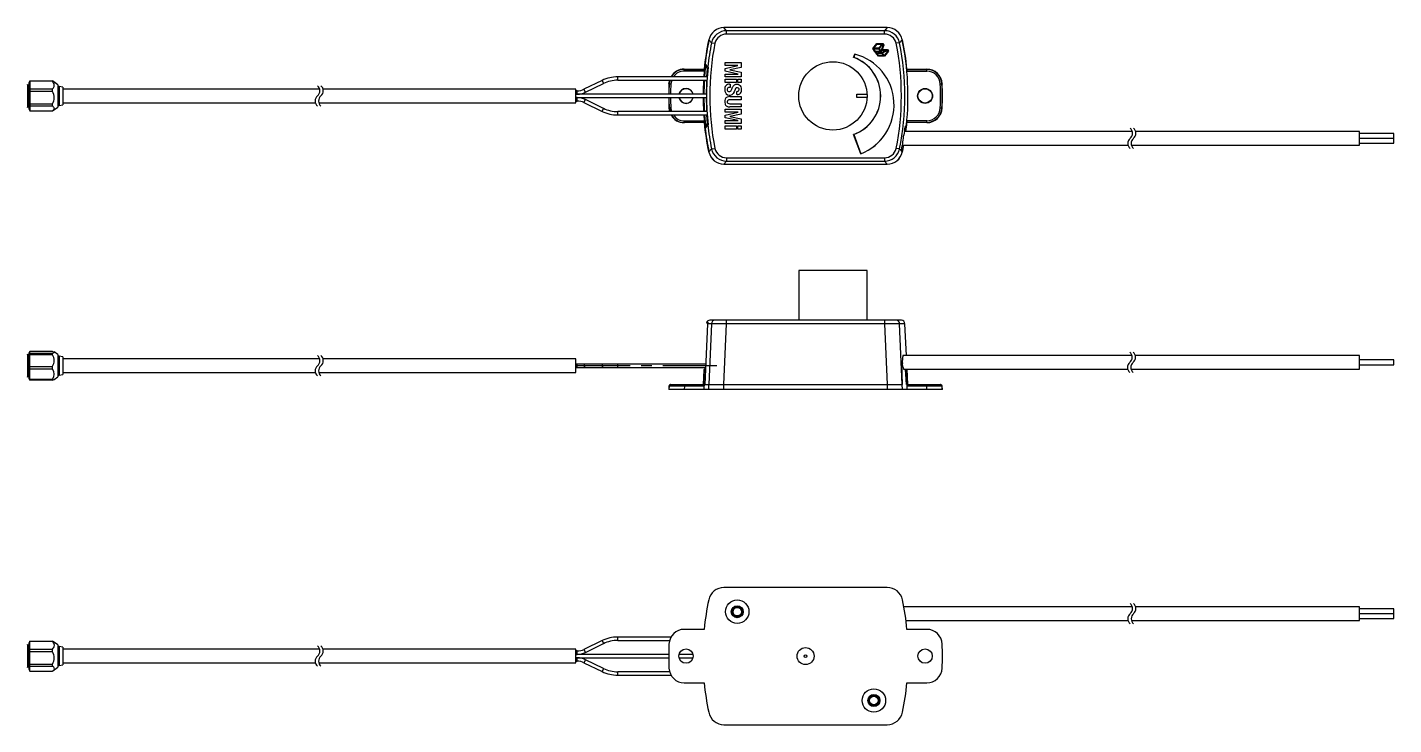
# Model space of a CAD drawing. Extents: x -3 to 1495, y -8 to 246.
# Drawn here: x 1094.9 to 1495, y 22.9 to 227.1 of the extents above; entities that cross this region are included whole.
import ezdxf

# ---------------------------------------------------------------- set-up
doc = ezdxf.new("R2010")
doc.units = 0
doc.header["$LTSCALE"] = 0.5
doc.linetypes.add('CENTER', pattern=[50.8, 31.75, -6.35, 6.35, -6.35])
for name, color, linetype in [('MSM_CENTER', 1, 'CENTER'), ('MSM_CONTINUOUS', 7, 'CONTINUOUS'), ('MSM_NARROW', 5, 'CONTINUOUS')]:
    doc.layers.add(name, color=color, linetype=linetype)

msp = doc.modelspace()

# ---------------------------------------------------------------- linework, layer by layer
at = {"layer": 'MSM_CENTER'}
msp.add_line((1296.87, 128), (1252.5, 128), dxfattribs=at)
at = {"layer": 'MSM_CONTINUOUS'}
for p, q in [((1299.69, 226.08), (1298.92, 226.99)), ((1298.93, 227.08), (1346.71, 227.08)), ((1298.93, 227), (1298.93, 227.08)), ((1346.71, 227), (1298.93, 227)), ((1346.71, 226.99), (1298.93, 226.99)), ((1345.95, 226.08), (1299.69, 226.08)), ((1299.69, 225.08), (1299.69, 226.08)), ((1345.95, 225.08), (1299.69, 225.08)), ((1346.71, 226.99), (1345.95, 226.08)), ((1345.95, 225.08), (1345.95, 226.08)), ((1346.71, 227.08), (1346.71, 227)), ((1294.44, 223.44), (1294.52, 223.42)), ((1294.53, 223.42), (1295.28, 222.54)), ((1295.28, 222.54), (1296.28, 222.43)), ((1342.47, 220.86), (1343.69, 222.33)), ((1343.24, 219.83), (1342.47, 220.86)), ((1342.77, 220.76), (1344.2, 220.76)), ((1343.32, 220.03), (1342.77, 220.76)), ((1342.79, 220.95), (1343.78, 222.14)), ((1344.21, 220.95), (1342.79, 220.95)), ((1343.69, 222.33), (1345.47, 222.33)), ((1343.78, 222.14), (1345.2, 222.14)), ((1344.2, 220.76), (1344.75, 220.03)), ((1345.2, 222.14), (1344.21, 220.95)), ((1344.37, 220.84), (1345.41, 222.08)), ((1344.37, 220.84), (1344.9, 220.13)), ((1345.56, 221.87), (1344.9, 220.13)), ((1345, 219.83), (1345.19, 220.35)), ((1346.37, 220.35), (1345.16, 219.72)), ((1345.19, 220.35), (1346.37, 220.35)), ((1345.78, 221.9), (1345.27, 220.54)), ((1345.27, 220.54), (1346.8, 220.54)), ((1345.31, 219.58), (1346.72, 220.32)), ((1345.41, 222.08), (1345.56, 221.87)), ((1345.47, 222.33), (1345.78, 221.9)), ((1346.89, 220.08), (1345.86, 218.84)), ((1347.14, 220.08), (1345.9, 218.6)), ((1346.72, 220.32), (1346.89, 220.08)), ((1346.8, 220.54), (1347.14, 220.08)), ((1350.36, 222.53), (1349.36, 222.43)), ((1351.11, 223.42), (1350.36, 222.53)), ((1351.19, 223.44), (1351.11, 223.42)), ((1293.53, 215.79), (1293.36, 216.32)), ((1294.19, 215.47), (1293.38, 216.39)), ((1299.25, 216.74), (1303.99, 216.74)), ((1299.25, 215.87), (1299.25, 216.74)), ((1303.99, 216.74), (1303.99, 215.32)), ((1336.9, 218.27), (1337.25, 219.23)), ((1336.92, 218.28), (1336.9, 218.27)), ((1337.26, 219.22), (1336.92, 218.28)), ((1337.26, 219.22), (1337.25, 219.23)), ((1343.24, 219.83), (1343.71, 219.84)), ((1344.75, 220.03), (1343.32, 220.03)), ((1343.71, 219.84), (1343.37, 219.65)), ((1344.15, 218.6), (1343.37, 219.65)), ((1344.24, 218.8), (1343.7, 219.52)), ((1343.7, 219.52), (1345.12, 219.52)), ((1344.14, 219.84), (1343.91, 219.72)), ((1345.16, 219.72), (1343.91, 219.72)), ((1344.14, 219.84), (1345, 219.83)), ((1345.9, 218.6), (1344.15, 218.6)), ((1345.66, 218.8), (1344.24, 218.8)), ((1345.12, 219.52), (1345.66, 218.8)), ((1345.86, 218.84), (1345.31, 219.58)), ((1294.01, 212.57), (1267.81, 212.57)), ((1267.81, 211.59), (1267.81, 212.57)), ((1287.31, 214.83), (1287.36, 214.77)), ((1287.31, 214.83), (1293.12, 214.83)), ((1287.36, 214.77), (1293.17, 214.77)), ((1287.36, 214.28), (1287.36, 214.77)), ((1293.15, 214.28), (1287.36, 214.28)), ((1293.15, 214.28), (1293.01, 212.57)), ((1293.17, 214.77), (1293.12, 214.83)), ((1293.36, 214.04), (1293.24, 212.57)), ((1293.53, 215.79), (1293.36, 214.04)), ((1294.13, 215.07), (1293.53, 215.79)), ((1293.91, 212.57), (1294.13, 215.07)), ((1294.26, 215.39), (1294.19, 215.47)), ((1303.03, 215.87), (1299.25, 215.87)), ((1299.25, 215.01), (1303.03, 215.87)), ((1299.25, 214.27), (1299.25, 215.01)), ((1303.09, 213.41), (1299.25, 214.27)), ((1299.25, 213.41), (1303.09, 213.41)), ((1299.25, 212.54), (1299.25, 213.41)), ((1303.99, 212.54), (1299.25, 212.54)), ((1303.99, 215.32), (1300.65, 214.65)), ((1300.65, 214.65), (1303.99, 213.95)), ((1303.99, 213.95), (1303.99, 212.54)), ((1352.46, 214.77), (1352.51, 214.83)), ((1352.46, 214.77), (1358.28, 214.77)), ((1352.49, 214.28), (1358.28, 214.28)), ((1352.51, 214.83), (1358.33, 214.83)), ((1358.33, 214.83), (1358.28, 214.77)), ((1358.28, 214.53), (1358.28, 214.77)), ((1358.28, 214.28), (1358.28, 214.53)), ((1095.13, 210.09), (1094.97, 210.36)), ((1094.97, 210.36), (1094.97, 203.64)), ((1095.25, 210.09), (1095.13, 210.09)), ((1095.13, 210.09), (1095.13, 203.91)), ((1095.4, 210.36), (1095.25, 210.09)), ((1095.25, 210.09), (1095.25, 203.91)), ((1095.25, 208.18), (1095.4, 208.28)), ((1095.68, 211.4), (1095.4, 210.7)), ((1095.4, 210.7), (1095.4, 203.3)), ((1095.68, 208.68), (1095.4, 208.41)), ((1095.68, 211.4), (1102.29, 211.4)), ((1095.68, 211.4), (1095.68, 202.6)), ((1102.29, 211.29), (1095.68, 211.29)), ((1095.68, 209.05), (1102.29, 209.05)), ((1102.29, 208.29), (1095.68, 208.29)), ((1103.9, 210.25), (1102.29, 211.4)), ((1102.29, 211.29), (1102.29, 211.4)), ((1102.29, 208.29), (1102.29, 209.05)), ((1103.9, 210.25), (1103.9, 203.75)), ((1104.3, 209.8), (1103.9, 209.8)), ((1105.3, 209.6), (1104.3, 209.8)), ((1104.3, 209.8), (1104.3, 204.2)), ((1105.3, 209.6), (1105.3, 204.4)), ((1180.55, 209), (1105.3, 209)), ((1255.5, 209), (1181.55, 209)), ((1255.5, 205), (1255.5, 209)), ((1255.96, 208.49), (1255.5, 208.49)), ((1255.96, 207.51), (1255.96, 208.49)), ((1263.23, 211.52), (1257.93, 208.94)), ((1258.36, 208.06), (1257.93, 208.94)), ((1258.36, 208.06), (1263.66, 210.64)), ((1263.23, 211.52), (1263.66, 210.64)), ((1267.81, 211.59), (1293.95, 211.59)), ((1282.82, 210.53), (1283.05, 211.59)), ((1282.87, 210.48), (1282.82, 210.53)), ((1283.13, 211.59), (1282.87, 210.48)), ((1283.37, 210.45), (1282.87, 210.48)), ((1283.64, 211.59), (1283.37, 210.45)), ((1299.25, 211.86), (1302.56, 211.86)), ((1299.25, 210.91), (1299.25, 211.86)), ((1302.56, 210.91), (1299.25, 210.91)), ((1300.54, 210.41), (1300.73, 210.41)), ((1300.73, 209.46), (1300.59, 209.46)), ((1300.73, 210.41), (1300.73, 209.46)), ((1301.87, 208.16), (1301.62, 207.73)), ((1302.19, 208.9), (1301.87, 208.16)), ((1302.56, 211.86), (1302.56, 210.91)), ((1302.68, 207.42), (1302.68, 208.33)), ((1302.98, 211.86), (1303.99, 211.86)), ((1302.98, 210.91), (1302.98, 211.86)), ((1303.99, 210.91), (1302.98, 210.91)), ((1303.99, 211.86), (1303.99, 210.91)), ((1362.77, 210.48), (1362.27, 210.45)), ((1362.82, 210.53), (1362.77, 210.48)), ((1095.68, 204.66), (1102.29, 204.66)), ((1102.29, 204), (1102.29, 204.66)), ((1103.9, 204.2), (1104.3, 204.2)), ((1104.3, 204.2), (1105.3, 204.4)), ((1105.3, 205), (1179.27, 205)), ((1180.27, 205), (1255.5, 205)), ((1255.5, 207.51), (1255.96, 207.51)), ((1293.82, 207.5), (1255.5, 207.5)), ((1255.5, 206.5), (1293.82, 206.5)), ((1255.96, 206.49), (1255.5, 206.49)), ((1255.5, 205.51), (1255.96, 205.51)), ((1255.96, 205.51), (1255.96, 206.49)), ((1257.93, 205.06), (1258.36, 205.94)), ((1257.93, 205.06), (1263.23, 202.48)), ((1263.66, 203.36), (1258.36, 205.94)), ((1300.68, 206.8), (1303.99, 206.8)), ((1303.99, 205.85), (1300.68, 205.85)), ((1300.68, 204.73), (1303.99, 204.73)), ((1302.81, 207.42), (1302.68, 207.42)), ((1303.99, 206.8), (1303.99, 205.85)), ((1303.99, 204.73), (1303.99, 203.77)), ((1337.82, 206.5), (1337.82, 207.5)), ((1337.82, 207.5), (1340.81, 207.5)), ((1340.81, 206.5), (1337.82, 206.5)), ((1094.97, 203.64), (1095.13, 203.91)), ((1095.13, 203.91), (1095.25, 203.91)), ((1095.25, 203.91), (1095.4, 203.64)), ((1095.4, 203.3), (1095.68, 202.6)), ((1102.29, 204), (1095.68, 204)), ((1095.68, 202.6), (1102.29, 202.6)), ((1102.29, 202.6), (1103.9, 203.75)), ((1263.23, 202.48), (1263.66, 203.36)), ((1293.95, 202.41), (1267.81, 202.41)), ((1267.81, 201.43), (1267.81, 202.41)), ((1267.81, 201.43), (1294.01, 201.43)), ((1282.87, 203.52), (1282.82, 203.47)), ((1283.37, 203.55), (1282.87, 203.52)), ((1282.87, 203.52), (1283.13, 202.41)), ((1283.64, 202.41), (1283.37, 203.55)), ((1293.01, 201.43), (1293.15, 199.72)), ((1293.24, 201.43), (1293.42, 199.3)), ((1294.13, 198.93), (1293.91, 201.43)), ((1299.25, 203.1), (1303.99, 203.1)), ((1299.25, 202.23), (1299.25, 203.1)), ((1301.15, 202.22), (1299.25, 202.23)), ((1299.25, 201.37), (1303.04, 202.22)), ((1299.25, 200.63), (1299.25, 201.37)), ((1303.04, 199.78), (1299.25, 200.63)), ((1303.99, 201.68), (1300.65, 200.99)), ((1300.65, 200.99), (1303.99, 200.31)), ((1303.99, 203.77), (1300.68, 203.77)), ((1303.04, 202.22), (1301.15, 202.22)), ((1303.99, 203.1), (1303.99, 201.68)), ((1303.99, 200.31), (1303.99, 198.9)), ((1362.27, 203.55), (1362.77, 203.52)), ((1362.77, 203.52), (1362.82, 203.47)), ((1287.31, 199.17), (1287.36, 199.23)), ((1293.12, 199.17), (1287.31, 199.17)), ((1287.36, 199.72), (1293.15, 199.72)), ((1287.36, 199.23), (1287.36, 199.72)), ((1293.17, 199.23), (1287.36, 199.23)), ((1293.17, 199.23), (1293.12, 199.17)), ((1294.25, 198.67), (1293.36, 197.68)), ((1293.36, 197.68), (1293.53, 198.21)), ((1294.26, 198.61), (1293.37, 197.6)), ((1293.42, 199.3), (1293.53, 198.21)), ((1293.53, 198.21), (1294.13, 198.93)), ((1299.25, 199.77), (1303.04, 199.78)), ((1299.25, 198.9), (1299.25, 199.77)), ((1303.99, 198.9), (1299.25, 198.9)), ((1299.25, 198.22), (1302.56, 198.22)), ((1299.25, 197.27), (1299.25, 198.22)), ((1302.56, 197.27), (1299.25, 197.27)), ((1302.56, 198.22), (1302.56, 197.27)), ((1302.98, 198.22), (1303.99, 198.22)), ((1302.98, 197.27), (1302.98, 198.22)), ((1303.99, 197.27), (1302.98, 197.27)), ((1303.99, 198.22), (1303.99, 197.27)), ((1418.5, 196.58), (1351.79, 196.58)), ((1351.8, 196.65), (1351.81, 196.65)), ((1351.95, 197.79), (1351.94, 197.79)), ((1351.97, 197.99), (1351.98, 197.99)), ((1352.34, 198.31), (1351.98, 197.99)), ((1351.99, 198.09), (1352.35, 198.41)), ((1358.28, 199.23), (1352.46, 199.23)), ((1352.46, 199.23), (1352.51, 199.17)), ((1358.28, 199.72), (1352.49, 199.72)), ((1358.33, 199.17), (1352.51, 199.17)), ((1358.28, 199.23), (1358.28, 199.72)), ((1358.33, 199.17), (1358.28, 199.23)), ((1485.02, 196.58), (1419.5, 196.58)), ((1485.02, 192.58), (1485.02, 196.58)), ((1338.96, 190.07), (1336.9, 195.73)), ((1336.92, 195.72), (1336.9, 195.73)), ((1336.92, 195.72), (1338.97, 190.09)), ((1351.15, 192.5), (1351.15, 192.5)), ((1351.16, 192.58), (1417.21, 192.58)), ((1351.19, 190.56), (1351.59, 192.58)), ((1418.21, 192.58), (1485.02, 192.58)), ((1495.02, 196.02), (1485.02, 196.02)), ((1485.02, 194.63), (1495.02, 194.63)), ((1495.02, 194.52), (1485.02, 194.52)), ((1485.02, 193.13), (1495.02, 193.13)), ((1495.02, 194.63), (1495.02, 196.02)), ((1495.02, 193.13), (1495.02, 194.52)), ((1294.44, 190.56), (1294.52, 190.58)), ((1294.53, 190.58), (1295.28, 191.46)), ((1295.28, 191.46), (1296.28, 191.57)), ((1299.69, 188.92), (1345.96, 188.92)), ((1299.69, 188.92), (1299.69, 187.92)), ((1338.97, 190.09), (1338.96, 190.07)), ((1345.95, 188.92), (1345.95, 187.92)), ((1350.36, 191.47), (1349.36, 191.57)), ((1351.11, 190.58), (1350.36, 191.47)), ((1351.14, 190.74), (1350.88, 191.06)), ((1350.9, 191.17), (1350.89, 191.17)), ((1350.9, 191.17), (1351.17, 190.84)), ((1350.93, 191.37), (1350.93, 191.37)), ((1351.06, 190.84), (1351.17, 190.84)), ((1351.19, 190.56), (1351.11, 190.58)), ((1299.69, 187.92), (1298.92, 187.01)), ((1298.93, 187.01), (1346.71, 187.01)), ((1298.93, 186.92), (1298.93, 187)), ((1346.71, 186.92), (1298.93, 186.92)), ((1299.69, 187.92), (1345.95, 187.92)), ((1346.71, 187.01), (1345.95, 187.92)), ((1346.71, 187), (1346.71, 186.92)), ((1340.81, 155.9), (1320.82, 155.9)), ((1320.82, 155.9), (1320.82, 141.3)), ((1340.81, 155.7), (1340.81, 155.9)), ((1340.82, 155.7), (1340.81, 155.7)), ((1340.82, 141.3), (1340.82, 155.7)), ((1293.38, 122.5), (1294.21, 140.3)), ((1293.81, 140.64), (1294.21, 140.22)), ((1294.28, 140.64), (1293.81, 140.64)), ((1351.88, 140.3), (1294.21, 140.3)), ((1295.28, 140.3), (1294.53, 122.5)), ((1350.88, 141.3), (1294.76, 141.3)), ((1298.93, 122.5), (1299.69, 140.3)), ((1299.69, 140.3), (1299.69, 141.3)), ((1345.95, 141.3), (1345.95, 140.3)), ((1345.95, 140.3), (1346.71, 122.5)), ((1351.11, 122.5), (1350.36, 140.3)), ((1352.37, 131), (1351.88, 140.3)), ((1095.68, 132.21), (1095.4, 131.7)), ((1102.29, 132.21), (1095.68, 132.21)), ((1095.68, 123.79), (1095.68, 132.21)), ((1102.29, 132.21), (1102.63, 132.11)), ((1102.63, 132.11), (1102.72, 132.08)), ((1102.72, 132.08), (1102.8, 132.03)), ((1103.9, 131.25), (1102.8, 132.04)), ((1095.13, 131.09), (1094.97, 131.36)), ((1094.97, 131.36), (1094.97, 124.64)), ((1095.25, 131.09), (1095.13, 131.09)), ((1095.13, 131.09), (1095.13, 124.91)), ((1095.4, 131.36), (1095.25, 131.09)), ((1095.25, 131.09), (1095.25, 124.91)), ((1095.4, 131.7), (1095.4, 124.3)), ((1095.68, 131.72), (1102.29, 131.72)), ((1102.29, 131.22), (1095.68, 131.22)), ((1102.29, 131.72), (1102.56, 131.8)), ((1102.29, 131.22), (1102.29, 131.72)), ((1103.9, 131.25), (1103.9, 124.75)), ((1104.3, 130.8), (1103.9, 130.8)), ((1105.3, 130.6), (1104.3, 130.8)), ((1104.3, 130.8), (1104.3, 125.2)), ((1105.3, 130.6), (1105.3, 125.4)), ((1180.55, 130), (1105.3, 130)), ((1255.5, 130), (1181.55, 130)), ((1255.5, 126), (1255.5, 130)), ((1293.66, 128.5), (1255.5, 128.5)), ((1293.66, 128.49), (1255.5, 128.49)), ((1255.96, 127.51), (1255.96, 128.49)), ((1267.81, 127.51), (1267.81, 128.49)), ((1350.88, 128.62), (1351.14, 122.5)), ((1351.15, 128.9), (1350.93, 128.9)), ((1418.39, 131), (1351.39, 131)), ((1485.02, 131), (1419.39, 131)), ((1485.02, 127), (1485.02, 131)), ((1495.02, 129.7), (1485.02, 129.7)), ((1485.02, 128.3), (1495.02, 128.3)), ((1495.02, 128.3), (1495.02, 129.7)), ((1094.97, 124.64), (1095.13, 124.91)), ((1095.13, 124.91), (1095.25, 124.91)), ((1095.4, 124.9), (1095.25, 125.14)), ((1095.25, 124.91), (1095.4, 124.64)), ((1095.4, 124.58), (1095.68, 124.11)), ((1095.4, 124.3), (1095.68, 123.79)), ((1095.68, 127.83), (1102.29, 127.83)), ((1102.29, 127.02), (1095.68, 127.02)), ((1095.68, 124.11), (1102.29, 124.11)), ((1102.29, 127.02), (1102.29, 127.83)), ((1102.29, 123.79), (1102.29, 124.11)), ((1102.8, 123.96), (1103.9, 124.75)), ((1103.9, 125.2), (1104.3, 125.2)), ((1104.3, 125.2), (1105.3, 125.4)), ((1105.3, 126), (1179.26, 126)), ((1180.26, 126), (1255.5, 126)), ((1255.5, 127.51), (1293.61, 127.51)), ((1255.5, 127.5), (1293.61, 127.5)), ((1293.05, 126.83), (1292.82, 122.5)), ((1293.61, 127.39), (1293.05, 126.83)), ((1293.53, 126.83), (1293.05, 126.83)), ((1293.36, 122.5), (1293.53, 126.83)), ((1293.53, 126.83), (1293.58, 126.88)), ((1351.61, 127), (1417.11, 127)), ((1352.08, 127), (1352.35, 122.5)), ((1352.35, 122.5), (1352.09, 127)), ((1352.81, 122.5), (1352.58, 127)), ((1418.11, 127), (1485.02, 127)), ((1102.29, 123.79), (1095.68, 123.79)), ((1102.29, 123.79), (1102.8, 123.96)), ((1282.79, 122.03), (1282.74, 121)), ((1362.9, 121), (1282.74, 121)), ((1282.87, 122.03), (1282.79, 122.03)), ((1282.87, 122.03), (1282.82, 121)), ((1283.29, 122.5), (1351.11, 122.5)), ((1287.35, 122.03), (1287.31, 121)), ((1287.36, 122.5), (1287.35, 122.03)), ((1293.17, 122.03), (1287.36, 122.03)), ((1293.12, 121), (1293.17, 122.03)), ((1294.45, 121), (1294.52, 122.5)), ((1298.93, 121), (1298.93, 122.5)), ((1346.71, 122.5), (1346.71, 121)), ((1346.71, 122.5), (1346.71, 121)), ((1351.19, 121), (1351.11, 122.5)), ((1352.35, 122.5), (1362.34, 122.5)), ((1358.28, 122.03), (1352.46, 122.03)), ((1352.46, 122.03), (1352.51, 121)), ((1358.28, 122.03), (1358.28, 122.5)), ((1358.33, 121), (1358.28, 122.03)), ((1362.84, 122.03), (1362.77, 122.03)), ((1362.82, 121), (1362.77, 122.03)), ((1362.9, 121), (1362.84, 122.03)), ((1346.71, 63.08), (1298.93, 63.08)), ((1418.5, 57.42), (1351.59, 57.42)), ((1485.02, 57.42), (1419.5, 57.42)), ((1485.02, 53.42), (1485.02, 57.42)), ((1495.02, 56.87), (1485.02, 56.87)), ((1495.02, 55.48), (1495.02, 56.87)), ((1352.22, 53.42), (1417.22, 53.42)), ((1418.22, 53.42), (1485.02, 53.42)), ((1485.02, 55.48), (1495.02, 55.48)), ((1495.02, 55.37), (1485.02, 55.37)), ((1485.02, 53.98), (1495.02, 53.98)), ((1495.02, 53.98), (1495.02, 55.37)), ((1283.43, 48.57), (1267.81, 48.57)), ((1267.81, 47.59), (1267.81, 48.57)), ((1293.12, 50.83), (1287.31, 50.83)), ((1358.33, 50.83), (1352.51, 50.83)), ((1095.13, 46.09), (1094.97, 46.36)), ((1094.97, 46.36), (1094.97, 39.64)), ((1095.25, 46.09), (1095.13, 46.09)), ((1095.13, 46.09), (1095.13, 39.91)), ((1095.4, 46.36), (1095.25, 46.09)), ((1095.25, 46.09), (1095.25, 39.91)), ((1095.4, 44.28), (1095.25, 44.18)), ((1095.68, 47.4), (1095.4, 46.7)), ((1095.4, 46.7), (1095.4, 39.3)), ((1095.4, 44.41), (1095.68, 44.68)), ((1095.68, 47.4), (1102.29, 47.4)), ((1095.68, 38.6), (1095.68, 47.4)), ((1102.29, 47.29), (1095.68, 47.29)), ((1095.68, 45.05), (1102.29, 45.05)), ((1102.29, 44.29), (1095.68, 44.29)), ((1103.9, 46.25), (1102.29, 47.4)), ((1102.29, 47.29), (1102.29, 47.4)), ((1102.29, 44.29), (1102.29, 45.05)), ((1103.9, 46.25), (1103.9, 39.75)), ((1104.3, 45.8), (1103.9, 45.8)), ((1105.3, 45.6), (1104.3, 45.8)), ((1104.3, 45.8), (1104.3, 40.2)), ((1105.3, 45.6), (1105.3, 40.4)), ((1180.54, 45), (1105.3, 45)), ((1255.5, 45), (1181.54, 45)), ((1255.5, 41), (1255.5, 45)), ((1255.96, 44.49), (1255.5, 44.49)), ((1255.96, 43.51), (1255.96, 44.49)), ((1263.23, 47.52), (1257.93, 44.94)), ((1257.93, 44.94), (1258.36, 44.06)), ((1258.36, 44.06), (1263.66, 46.64)), ((1263.23, 47.52), (1263.66, 46.64)), ((1267.81, 47.59), (1283.03, 47.59)), ((1095.68, 40.66), (1102.29, 40.66)), ((1102.29, 40), (1102.29, 40.66)), ((1103.9, 40.2), (1104.3, 40.2)), ((1104.3, 40.2), (1105.3, 40.4)), ((1105.3, 41), (1179.26, 41)), ((1180.26, 41), (1255.5, 41)), ((1255.5, 43.51), (1255.96, 43.51)), ((1282.74, 43.5), (1255.5, 43.5)), ((1255.5, 42.5), (1282.74, 42.5)), ((1255.96, 42.49), (1255.5, 42.49)), ((1255.5, 41.51), (1255.96, 41.51)), ((1255.96, 41.51), (1255.96, 42.49)), ((1258.36, 41.94), (1257.93, 41.06)), ((1257.93, 41.06), (1263.23, 38.48)), ((1263.66, 39.36), (1258.36, 41.94)), ((1289.86, 43.5), (1285.78, 43.5)), ((1285.78, 42.5), (1289.86, 42.5)), ((1094.97, 39.64), (1095.13, 39.91)), ((1095.13, 39.91), (1095.25, 39.91)), ((1095.25, 39.91), (1095.4, 39.64)), ((1095.4, 39.3), (1095.68, 38.6)), ((1102.29, 40), (1095.68, 40)), ((1095.68, 38.6), (1102.29, 38.6)), ((1102.39, 38.67), (1103.9, 39.75)), ((1263.66, 39.36), (1263.23, 38.48)), ((1283.05, 38.41), (1267.81, 38.41)), ((1267.81, 37.43), (1267.81, 38.41)), ((1267.81, 37.43), (1283.48, 37.43)), ((1287.31, 35.17), (1293.12, 35.17)), ((1352.51, 35.17), (1358.33, 35.17)), ((1298.93, 22.92), (1346.71, 22.92))]:
    msp.add_line(p, q, dxfattribs=at)
for centre, radius in [((1330.82, 207), 10), ((1357.82, 207), 2.18), ((1357.82, 207), 2.1), ((1302.82, 56), 3.43), ((1302.82, 56), 1.76), ((1302.82, 56), 1.7), ((1302.82, 56), 1.55), ((1302.82, 56), 1.25), ((1287.82, 43), 2.1), ((1322.82, 43), 2.5), ((1357.82, 43), 2.1), ((1322.82, 43), 0.4), ((1342.82, 30), 3.43), ((1342.82, 30), 1.76), ((1342.82, 30), 1.7), ((1342.82, 30), 1.55), ((1342.82, 30), 1.25)]:
    msp.add_circle(centre, radius, dxfattribs=at)
for centre, radius, start, end in [((1298.93, 222.5), 4.5, 90, 168.1531), ((1298.92, 222.5), 4.49, 89.986, 168.1665), ((1299.68, 221.58), 4.5, 89.8604, 167.7497), ((1299.67, 221.59), 3.49, 89.7401, 166.0506), ((1345.96, 221.58), 4.5, 12.2058, 90.1306), ((1345.96, 221.59), 3.49, 13.8996, 90.2484), ((1346.71, 222.5), 4.5, 11.8469, 90), ((1346.71, 222.5), 4.49, 11.8335, 90.014), ((1372.82, 207), 80.08, 168.1531, 174.3897), ((1372.82, 207), 80, 168.1531, 173.3081), ((1372.82, 207), 79.99, 168.1525, 173.2554), ((1372.53, 207.04), 78.79, 168.6544, 173.8555), ((1373.65, 207), 78.9, 168.7224, 191.2776), ((1272.01, 207), 78.87, 348.7202, 11.2798), ((1271.92, 207), 79.96, 348.7979, 11.2022), ((1272.82, 207), 79.99, 353.8367, 11.8475), ((1272.82, 207), 80, 5.2179, 11.8469), ((1272.82, 207), 80.08, 5.6103, 11.8469), ((1332.82, 207), 11.98, 289.9248, 70.0752), ((1332.82, 207), 12, 290, 70), ((1333.37, 204.37), 15.36, 291.3468, 75.3659), ((1333.37, 204.37), 15.35, 291.407, 75.3124), ((1267.81, 202.08), 10.49, 90, 115.8935), ((1287.2, 210.64), 4.19, 88.5468, 152.5547), ((1287.24, 210.62), 4.16, 88.434, 152.0123), ((1287.2, 210.75), 3.53, 87.3521, 148.9852), ((1290.87, 214.63), 2.31, 351.2371, 3.6653), ((1372.75, 207), 78.94, 173.896, 186.104), ((1355.73, 214.67), 3.27, 178.1658, 186.9319), ((1358.28, 210.28), 4.49, 2.4865, 90.0031), ((1358.28, 210.28), 3.99, 2.4659, 90.0237), ((1358.33, 210.34), 4.49, 2.5099, 90.0188), ((1099.25, 208.62), 4.04, 32.8373, 41.2578), ((1100.64, 210.7), 2.33, 314.9721, 335.4978), ((1099.5, 206.47), 3.33, 326.9481, 33.0519), ((1101.73, 210.17), 1.12, 337.0513, 35.1543), ((1255.96, 213), 4.51, 270, 295.8935), ((1255.96, 213), 5.49, 270, 295.8935), ((1267.81, 202.08), 9.51, 90, 115.8935), ((1362.82, 207), 80.08, 177.4713, 179.6423), ((1362.82, 207), 80.02, 177.5105, 179.642), ((1362.82, 207), 79.53, 177.5103, 179.6398), ((1287.82, 207), 2.18, 13.2679, 166.7322), ((1287.82, 207), 2.1, 13.7741, 166.2258), ((1372.82, 207), 80, 176.7108, 179.6419), ((1372.82, 207), 79.77, 176.7015, 179.6409), ((1372.82, 207), 79.1, 176.6734, 179.6378), ((1300.45, 209.12), 1.3, 86.1406, 192.2416), ((1300.56, 208.63), 1.4, 171.2857, 319.5901), ((1300.64, 208.85), 0.779, 156.4948, 180.7831), ((1300.65, 208.87), 0.793, 182.3467, 205.8691), ((1300.35, 208.96), 0.471, 103.5205, 155.1449), ((1300.37, 208.75), 0.482, 207.4902, 256.3512), ((1300.6, 207.73), 1.73, 90.2213, 101.8437), ((1300.45, 209.04), 0.787, 255.3393, 284.6607), ((1300.53, 208.82), 0.555, 283.1688, 328.8637), ((1298.2, 210.3), 3.31, 327.8601, 346.265), ((1302.78, 208.96), 1.47, 125.3973, 157.839), ((1302.69, 208.98), 1.4, 354.711, 122.9795), ((1302.94, 208.67), 0.789, 122.6915, 162.5292), ((1302.82, 208.61), 0.782, 62.8823, 113.3852), ((1302.68, 209.86), 1.53, 269.8265, 280.9137), ((1302.84, 208.67), 1.26, 268.6538, 8.1031), ((1302.93, 208.81), 0.456, 275.6046, 4.4305), ((1302.87, 208.9), 0.517, 354.8505, 52.7), ((1282.82, 207), 79.53, 357.5103, 2.4897), ((1282.82, 207), 80.02, 357.5105, 2.4896), ((1282.82, 207), 80.08, 357.4713, 2.5287), ((1255.96, 201), 5.49, 64.1065, 90), ((1255.96, 201), 4.51, 64.1065, 90), ((1362.82, 207), 80.08, 180.3577, 182.5287), ((1362.82, 207), 80.02, 180.358, 182.4896), ((1362.82, 207), 79.53, 180.3602, 182.4897), ((1287.82, 207), 2.18, 193.2679, 346.7321), ((1287.82, 207), 2.1, 193.7741, 346.2259), ((1372.82, 207), 80, 180.3581, 183.2892), ((1372.82, 207), 79.77, 180.3591, 183.2985), ((1372.82, 207), 79.1, 180.3622, 183.3266), ((1301.9, 205.29), 2.72, 164.7157, 192.0261), ((1300.37, 204.97), 1.16, 192.6196, 236.7313), ((1300.29, 205.68), 1.07, 114.5079, 162.3641), ((1300.72, 204.2), 2.6, 90.7501, 109.5515), ((1300.34, 205.32), 0.48, 119.0296, 184.3135), ((1300.41, 205.28), 0.546, 179.2954, 226.9731), ((1300.58, 205.77), 1.05, 238.2618, 275.4284), ((1300.58, 204.77), 1.08, 84.351, 115.7906), ((1094.94, 203.91), 0.0375, 213.4731, 326.5269), ((1099.91, 200.84), 3.96, 46.5382, 53.1414), ((1101.2, 204.34), 2.05, 302.0391, 315.0305), ((1102.33, 203.29), 0.518, 1.311, 54.0561), ((1102.19, 203.37), 0.659, 313.8506, 354.2701), ((1267.81, 211.92), 10.49, 244.1065, 270), ((1267.81, 211.92), 9.51, 244.1065, 270), ((1290.16, 203.71), 7.35, 181.9183, 184.4432), ((1284.76, 203.27), 1.93, 183.6917, 206.4418), ((1287.11, 203.29), 4.12, 206.7878, 272.7011), ((1287.24, 203.38), 4.16, 207.9878, 271.566), ((1287.2, 203.25), 3.53, 211.0148, 272.6478), ((1300.63, 205.62), 1.85, 240.897, 271.7151), ((1358.28, 203.72), 3.99, 269.9764, 357.5339), ((1358.28, 203.72), 4.49, 269.9969, 357.5147), ((1358.33, 203.66), 4.49, 269.9811, 357.4902), ((1372.82, 207), 80.08, 185.6103, 191.8469), ((1289.9, 199.33), 3.27, 358.1658, 6.9319), ((1372.82, 207), 80, 186.6919, 191.8469), ((1372.82, 207), 79.99, 186.7446, 191.8475), ((1372.53, 206.96), 78.79, 186.1452, 191.3455), ((1368.92, 191.82), 17.79, 164.2421, 177.8065), ((1272.82, 207), 79.66, 352.5354, 353.3618), ((1272.82, 207), 79.66, 352.5341, 353.3586), ((1353.65, 197.67), 1.71, 165.5573, 175.7592), ((1352.88, 197.73), 0.934, 164.3991, 176.8386), ((1272.82, 207), 80.08, 352.5206, 354.3897), ((1272.82, 207), 80, 353.7651, 354.7821), ((1354.77, 199.37), 2.31, 171.2371, 183.6653), ((1272.82, 207), 79.66, 348.6778, 349.5131), ((1272.82, 207), 79.66, 348.6823, 349.5156), ((1298.93, 191.5), 4.5, 191.8469, 270), ((1298.92, 191.5), 4.49, 191.8335, 270.014), ((1299.68, 192.42), 4.5, 192.2508, 270.1391), ((1299.67, 192.41), 3.49, 193.9498, 270.2597), ((1345.96, 192.42), 4.5, 269.8697, 347.7931), ((1345.96, 192.41), 3.49, 269.9884, 346.1005), ((1346.71, 191.5), 4.49, 269.986, 348.1665), ((1346.71, 191.5), 4.5, 270, 348.1531), ((1352.54, 190.96), 1.67, 166.1678, 176.607), ((1352.17, 191.08), 1.27, 166.8769, 175.9801), ((1272.82, 207), 80, 348.1531, 348.3466), ((1272.82, 207), 79.99, 348.1525, 348.2727), ((1294.76, 140.3), 1, 90, 160.3953), ((1295.3, 140.25), 1.09, 159.3622, 177.3692), ((1296.28, 140.3), 1, 90, 180), ((1349.36, 140.3), 1, 0, 90), ((1350.88, 140.3), 1, 0, 90), ((1102.68, 131.86), 0.208, 42.3585, 54.4192), ((1094.94, 129.22), 0.0706, 63.7312, 116.2688), ((1099.89, 129.53), 2.94, 324.8086, 35.1914), ((1102.34, 132.64), 0.877, 284.6458, 301.801), ((1102.74, 132), 0.118, 303.5699, 336.0034), ((1102.8, 131.97), 0.0523, 23.3179, 42.3585), ((1102.77, 131.96), 0.0811, 8.8718, 23.3179), ((1102.81, 131.96), 0.0394, 336.0034, 8.8718), ((1258.6, 128), 0.668, 132.8187, 227.1813), ((1263.9, 128), 0.668, 132.8187, 227.1813), ((1351.26, 128.7), 0.385, 148.9767, 192.8865), ((1354, 128.54), 2.87, 172.8137, 213.6546), ((1359.88, 129.29), 8.74, 170.9917, 182.5498), ((1352.41, 130.46), 1.17, 156.9316, 170.3228), ((1351.69, 130.77), 0.392, 147.2212, 156.9316), ((1351.41, 130.95), 0.057, 119.0468, 147.2212), ((1351.39, 130.97), 0.0253, 92.7847, 119.0468), ((1100.57, 125.56), 2.25, 319.76, 40.24), ((1283.29, 122), 0.5, 90.0001, 177.0001), ((1283.37, 122), 0.5, 90.0254, 177.0288), ((1285.11, -91.76), 213.8, 89.3984, 90.6016), ((1292.14, 122.22), 1.05, 349.5831, 15.7883), ((1353.96, 122.19), 1.51, 168.2737, 186.3549), ((1360.52, -91.77), 213.81, 89.3984, 90.6016), ((1362.27, 122), 0.5, 2.9722, 90.0251), ((1362.34, 122), 0.5, 3, 90), ((1298.93, 58.5), 4.58, 90, 168.1531), ((1346.71, 58.5), 4.58, 11.8469, 90), ((1372.82, 43), 80.08, 168.1531, 174.3897), ((1272.82, 43), 80.08, 5.6103, 11.8469), ((1267.81, 38.08), 10.49, 90, 115.8935), ((1287.31, 46.34), 4.49, 89.9812, 177.4901), ((1358.33, 46.34), 4.49, 2.5098, 90.0189), ((1101.46, 46.17), 1.39, 306.5851, 53.4149), ((1099.5, 42.47), 3.33, 326.9481, 33.0519), ((1255.96, 49), 4.51, 270, 295.8935), ((1255.96, 49), 5.49, 270, 295.8935), ((1267.81, 38.08), 9.51, 90, 115.8935), ((1362.82, 43), 80.08, 177.4713, 182.5287), ((1282.82, 43), 80.08, 357.4713, 2.5287), ((1255.96, 37), 5.49, 64.1065, 90), ((1255.96, 37), 4.51, 64.1065, 90), ((1094.94, 39.91), 0.0375, 213.4731, 326.5269), ((1102.13, 39.3), 0.717, 282.4696, 77.5304), ((1267.81, 47.92), 10.49, 244.1065, 270), ((1267.81, 47.92), 9.51, 244.1065, 270), ((1287.31, 39.66), 4.49, 182.5098, 270.0189), ((1358.33, 39.66), 4.49, 269.9812, 357.4901), ((1372.82, 43), 80.08, 185.6103, 191.8469), ((1272.82, 43), 80.08, 348.1531, 354.3897), ((1298.93, 27.5), 4.58, 191.8469, 270), ((1346.71, 27.5), 4.58, 270, 348.1531)]:
    msp.add_arc(centre, radius, start, end, dxfattribs=at)
at = {"layer": 'MSM_NARROW'}
for centre, start, end in [((1178.67, 208.5), 309.5282, 50.4718), ((1179.67, 208.5), 309.5282, 50.4718), ((1181.15, 205.5), 129.5282, 230.4718), ((1182.15, 205.5), 129.5282, 230.4718), ((1416.62, 196.08), 309.5282, 50.4718), ((1417.62, 196.08), 309.5282, 50.4718), ((1419.09, 193.08), 129.5282, 230.4718), ((1420.09, 193.08), 129.5282, 230.4718), ((1178.67, 129.5), 309.5282, 50.4718), ((1179.67, 129.5), 309.5282, 50.4718), ((1418.99, 127.5), 129.5282, 230.4718), ((1416.51, 130.5), 309.5282, 50.4718), ((1419.99, 127.5), 129.5282, 230.4718), ((1417.51, 130.5), 309.5282, 50.4718), ((1181.14, 126.5), 129.5282, 230.4718), ((1182.14, 126.5), 129.5282, 230.4718), ((1416.62, 56.92), 309.5282, 50.4718), ((1417.62, 56.92), 309.5282, 50.4718), ((1419.1, 53.92), 129.5282, 230.4718), ((1420.1, 53.92), 129.5282, 230.4718), ((1178.66, 44.5), 309.5282, 50.4718), ((1179.66, 44.5), 309.5282, 50.4718), ((1181.14, 41.5), 129.5282, 230.4718), ((1182.14, 41.5), 129.5282, 230.4718)]:
    msp.add_arc(centre, 1.94, start, end, dxfattribs=at)

doc.saveas('drawing.dxf')
